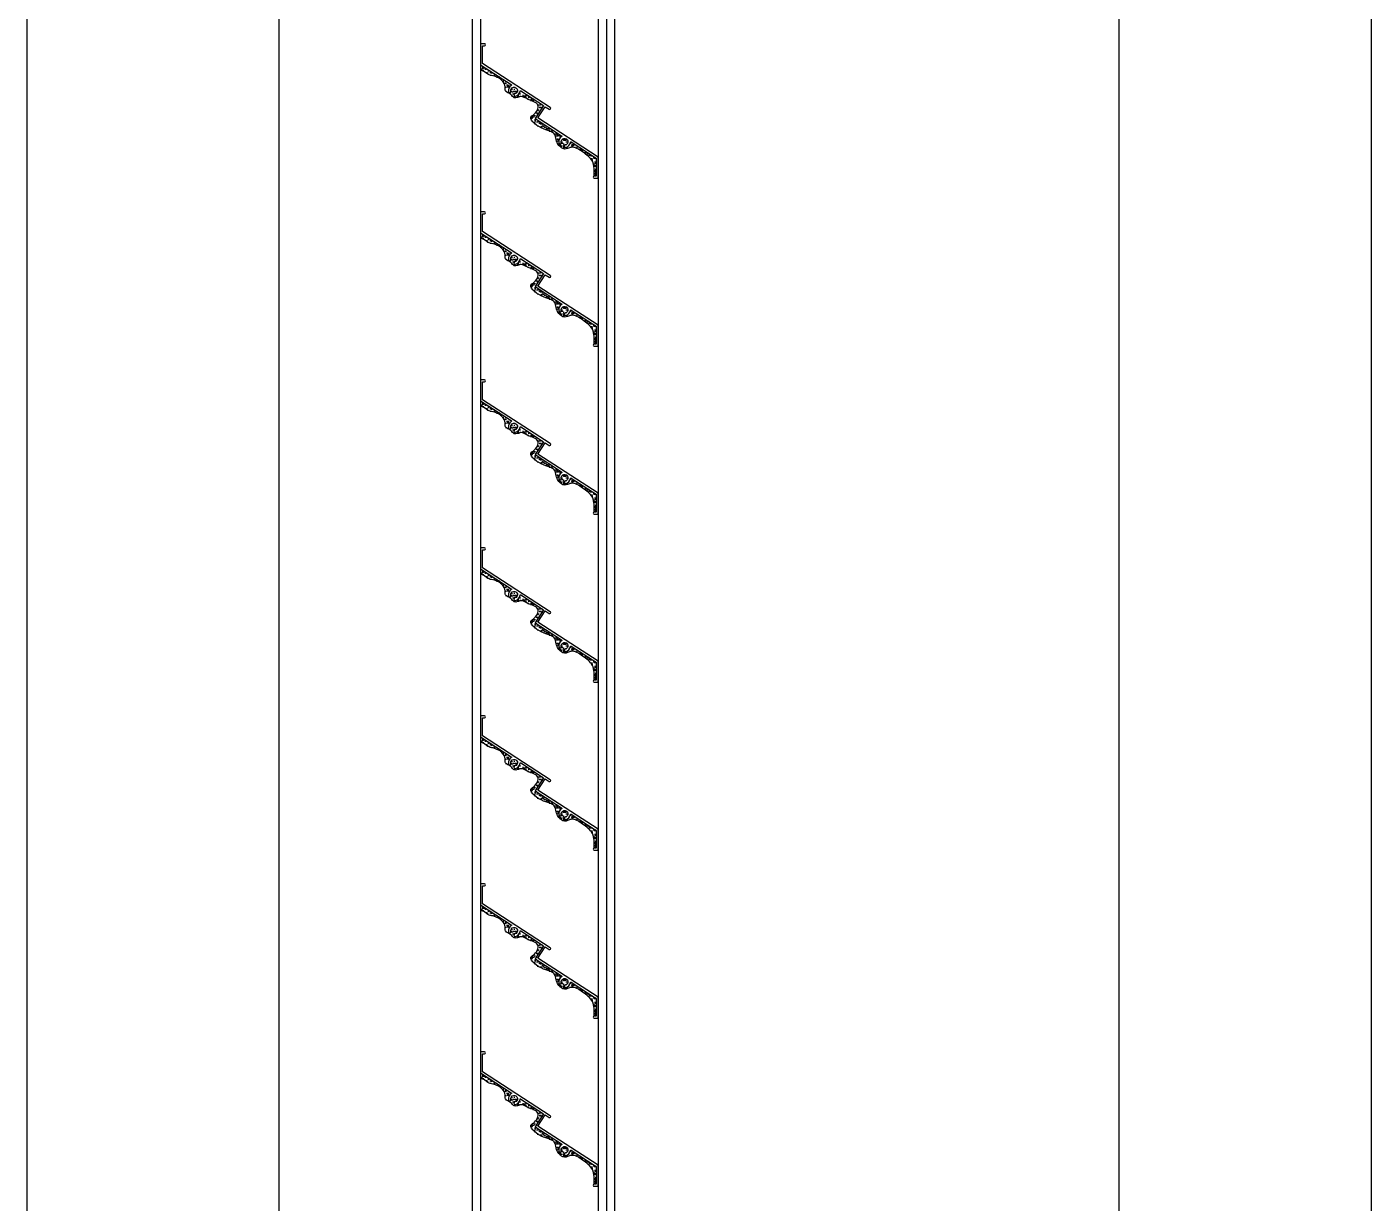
# Model space of a CAD drawing. Header units: millimetres. Extents: x 19868 to 801382, y -4805 to 85279.
# Drawn here: x 369438 to 370238, y 45289 to 45989 of the extents above; entities that cross this region are included whole.
import ezdxf

# ---------------------------------------------------------------- set-up
doc = ezdxf.new("R2010")
doc.units = ezdxf.units.MM
doc.header["$LTSCALE"] = 250
for name, color, linetype in [('A-ELE-4', 4, 'Continuous'), ('A-ELE-8', 8, 'Continuous'), ('A-ETC-8', 8, 'Continuous'), ('INSUL', 8, 'Continuous')]:
    doc.layers.add(name, color=color, linetype=linetype)

# ---------------------------------------------------------------- blocks, each defined once
blk = doc.blocks.new('A$C8466693f')
at = {"layer": 'INSUL'}
h = blk.add_hatch(dxfattribs=at)
h.set_pattern_fill('AR-SAND', color=256, scale=0.05)
h.set_pattern_definition([(37.5, (-44677.3643, 111134.0197), (-0.080001565, 2.447066187), [0, -1.9304, 0, -2.159, 0, -2.06375]), (7.5, (-44677.3643, 111134.0197), (2.24761642, 3.5841255), [0, -1.0414, 0, -1.7399, 0, -0.66675]), (327.5, (-44678.9264, 111134.0197), (3.95496185, 0.007185923), [0, -0.635, 0, -2.286, 0, -2.9845]), (317.5, (-44678.9264, 111134.0197), (3.81778226, 1.11464662), [0, -0.3175, 0, -1.4986, 0, -1.7145])])
edge = h.paths.add_edge_path()
edge.add_arc((188.08, -2744.1), 0.3, 300.42503, 417, ccw=False)
edge.add_arc((190, -2747.37), 3.5, 480.42503, 551.17338)
edge.add_arc((187.3, -2747.91), 0.75, 191.17338, 371.17338)
edge.add_arc((190, -2747.37), 2, -77.17338, 191.17338, ccw=False)
edge.add_arc((190.61, -2750.05), 0.75, 462.82662, 642.82662)
edge.add_arc((190, -2747.37), 3.5, 282.82662, 353.57497)
edge.add_arc((193.78, -2747.8), 0.3, 417, 533.57497, ccw=False)
edge.add_line((193.94, -2747.55), (207.51, -2756.36))
edge.add_line((207.51, -2756.36), (202.49, -2764.07))
edge.add_line((202.49, -2764.07), (218.24, -2774.3))
edge.add_arc((218.08, -2774.55), 0.3, 300.42503, 417, ccw=False)
edge.add_arc((220, -2777.83), 3.5, 480.42503, 551.17338)
edge.add_arc((217.3, -2778.36), 0.75, 191.17338, 371.17338)
edge.add_arc((220, -2777.83), 2, -77.17338, 191.17338, ccw=False)
edge.add_arc((220.61, -2780.51), 0.75, 462.82662, 642.82662)
edge.add_arc((220, -2777.83), 3.5, 282.82662, 353.57497)
edge.add_arc((223.78, -2778.25), 0.3, 417, 533.57497, ccw=False)
edge.add_line((223.94, -2778), (238.8, -2787.65))
edge.add_line((238.8, -2787.65), (238.8, -2798.3))
edge.add_line((238.8, -2798.3), (237.6, -2798.3))
edge.add_spline(control_points=[(237.6, -2798.3), (237.72, -2795.33), (237.98, -2788.91), (230.99, -2784.17), (224.97, -2779.8), (219.86, -2783.19), (216.68, -2780.3), (214.93, -2777.41), (214.58, -2771.4), (206.57, -2771.5), (197.87, -2763.66), (203.13, -2761.08), (206.19, -2754.62), (198.48, -2753.41), (194.39, -2749.96), (190.03, -2752.8), (188.14, -2749), (184.28, -2748.4), (184.84, -2744.43), (182.67, -2740.53), (178.32, -2738.67), (173.82, -2738.05), (171.99, -2735.34), (170.27, -2735.44), (170, -2735.46)], knot_values=[0, 0, 0, 0, 8.903403, 16.972588, 24.386558, 28.464058, 32.376054, 35.250962, 38.890173, 48.28531, 57.322987, 58.527761, 64.920636, 71.793865, 76.258779, 80.217284, 83.010925, 86.979037, 89.314988, 93.488168, 99.635723, 102.710115, 106.902697, 107.715399, 107.715399, 107.715399, 107.715399], degree=3, periodic=0)
edge.add_line((170, -2735.46), (170, -2732))
edge.add_line((170, -2732), (188.24, -2743.84))
h = blk.add_hatch(dxfattribs=at)
h.set_pattern_fill('AR-SAND', color=256, scale=0.05)
h.set_pattern_definition([(37.5, (-44677.3643, 111034.0197), (-0.080001565, 2.447066187), [0, -1.9304, 0, -2.159, 0, -2.06375]), (7.5, (-44677.3643, 111034.0197), (2.24761642, 3.5841255), [0, -1.0414, 0, -1.7399, 0, -0.66675]), (327.5, (-44678.9264, 111034.0197), (3.95496185, 0.007185923), [0, -0.635, 0, -2.286, 0, -2.9845]), (317.5, (-44678.9264, 111034.0197), (3.81778226, 1.11464662), [0, -0.3175, 0, -1.4986, 0, -1.7145])])
edge = h.paths.add_edge_path()
edge.add_arc((188.08, -2844.1), 0.3, 300.42503, 417, ccw=False)
edge.add_arc((190, -2847.37), 3.5, 480.42503, 551.17338)
edge.add_arc((187.3, -2847.91), 0.75, 191.17338, 371.17338)
edge.add_arc((190, -2847.37), 2, -77.17338, 191.17338, ccw=False)
edge.add_arc((190.61, -2850.05), 0.75, 462.82662, 642.82662)
edge.add_arc((190, -2847.37), 3.5, 282.82662, 353.57497)
edge.add_arc((193.78, -2847.8), 0.3, 417, 533.57497, ccw=False)
edge.add_line((193.94, -2847.55), (207.51, -2856.36))
edge.add_line((207.51, -2856.36), (202.49, -2864.07))
edge.add_line((202.49, -2864.07), (218.24, -2874.3))
edge.add_arc((218.08, -2874.55), 0.3, 300.42503, 417, ccw=False)
edge.add_arc((220, -2877.83), 3.5, 480.42503, 551.17338)
edge.add_arc((217.3, -2878.36), 0.75, 191.17338, 371.17338)
edge.add_arc((220, -2877.83), 2, -77.17338, 191.17338, ccw=False)
edge.add_arc((220.61, -2880.51), 0.75, 462.82662, 642.82662)
edge.add_arc((220, -2877.83), 3.5, 282.82662, 353.57497)
edge.add_arc((223.78, -2878.25), 0.3, 417, 533.57497, ccw=False)
edge.add_line((223.94, -2878), (238.8, -2887.65))
edge.add_line((238.8, -2887.65), (238.8, -2898.3))
edge.add_line((238.8, -2898.3), (237.6, -2898.3))
edge.add_spline(control_points=[(237.6, -2898.3), (237.72, -2895.33), (237.98, -2888.91), (230.99, -2884.17), (224.97, -2879.8), (219.86, -2883.19), (216.68, -2880.3), (214.93, -2877.41), (214.58, -2871.4), (206.57, -2871.5), (197.87, -2863.66), (203.13, -2861.08), (206.19, -2854.62), (198.48, -2853.41), (194.39, -2849.96), (190.03, -2852.8), (188.14, -2849), (184.28, -2848.4), (184.84, -2844.43), (182.67, -2840.53), (178.32, -2838.67), (173.82, -2838.05), (171.99, -2835.34), (170.27, -2835.44), (170, -2835.46)], knot_values=[0, 0, 0, 0, 8.903403, 16.972588, 24.386558, 28.464058, 32.376054, 35.250962, 38.890173, 48.28531, 57.322987, 58.527761, 64.920636, 71.793865, 76.258779, 80.217284, 83.010925, 86.979037, 89.314988, 93.488168, 99.635723, 102.710115, 106.902697, 107.715399, 107.715399, 107.715399, 107.715399], degree=3, periodic=0)
edge.add_line((170, -2835.46), (170, -2832))
edge.add_line((170, -2832), (188.24, -2843.84))
h = blk.add_hatch(dxfattribs=at)
h.set_pattern_fill('AR-SAND', color=256, scale=0.05)
h.set_pattern_definition([(37.5, (-44677.3643, 110934.0197), (-0.080001565, 2.447066187), [0, -1.9304, 0, -2.159, 0, -2.06375]), (7.5, (-44677.3643, 110934.0197), (2.24761642, 3.5841255), [0, -1.0414, 0, -1.7399, 0, -0.66675]), (327.5, (-44678.9264, 110934.0197), (3.95496185, 0.007185923), [0, -0.635, 0, -2.286, 0, -2.9845]), (317.5, (-44678.9264, 110934.0197), (3.81778226, 1.11464662), [0, -0.3175, 0, -1.4986, 0, -1.7145])])
edge = h.paths.add_edge_path()
edge.add_arc((188.08, -2944.1), 0.3, 300.42503, 417, ccw=False)
edge.add_arc((190, -2947.37), 3.5, 480.42503, 551.17338)
edge.add_arc((187.3, -2947.91), 0.75, 191.17338, 371.17338)
edge.add_arc((190, -2947.37), 2, -77.17338, 191.17338, ccw=False)
edge.add_arc((190.61, -2950.05), 0.75, 462.82662, 642.82662)
edge.add_arc((190, -2947.37), 3.5, 282.82662, 353.57497)
edge.add_arc((193.78, -2947.8), 0.3, 417, 533.57497, ccw=False)
edge.add_line((193.94, -2947.55), (207.51, -2956.36))
edge.add_line((207.51, -2956.36), (202.49, -2964.07))
edge.add_line((202.49, -2964.07), (218.24, -2974.3))
edge.add_arc((218.08, -2974.55), 0.3, 300.42503, 417, ccw=False)
edge.add_arc((220, -2977.83), 3.5, 480.42503, 551.17338)
edge.add_arc((217.3, -2978.36), 0.75, 191.17338, 371.17338)
edge.add_arc((220, -2977.83), 2, -77.17338, 191.17338, ccw=False)
edge.add_arc((220.61, -2980.51), 0.75, 462.82662, 642.82662)
edge.add_arc((220, -2977.83), 3.5, 282.82662, 353.57497)
edge.add_arc((223.78, -2978.25), 0.3, 417, 533.57497, ccw=False)
edge.add_line((223.94, -2978), (238.8, -2987.65))
edge.add_line((238.8, -2987.65), (238.8, -2998.3))
edge.add_line((238.8, -2998.3), (237.6, -2998.3))
edge.add_spline(control_points=[(237.6, -2998.3), (237.72, -2995.33), (237.98, -2988.91), (230.99, -2984.17), (224.97, -2979.8), (219.86, -2983.19), (216.68, -2980.3), (214.93, -2977.41), (214.58, -2971.4), (206.57, -2971.5), (197.87, -2963.66), (203.13, -2961.08), (206.19, -2954.62), (198.48, -2953.41), (194.39, -2949.96), (190.03, -2952.8), (188.14, -2949), (184.28, -2948.4), (184.84, -2944.43), (182.67, -2940.53), (178.32, -2938.67), (173.82, -2938.05), (171.99, -2935.34), (170.27, -2935.44), (170, -2935.46)], knot_values=[0, 0, 0, 0, 8.903403, 16.972588, 24.386558, 28.464058, 32.376054, 35.250962, 38.890173, 48.28531, 57.322987, 58.527761, 64.920636, 71.793865, 76.258779, 80.217284, 83.010925, 86.979037, 89.314988, 93.488168, 99.635723, 102.710115, 106.902697, 107.715399, 107.715399, 107.715399, 107.715399], degree=3, periodic=0)
edge.add_line((170, -2935.46), (170, -2932))
edge.add_line((170, -2932), (188.24, -2943.84))
h = blk.add_hatch(dxfattribs=at)
h.set_pattern_fill('AR-SAND', color=256, scale=0.05)
h.set_pattern_definition([(37.5, (-44677.3643, 110834.0197), (-0.080001565, 2.447066187), [0, -1.9304, 0, -2.159, 0, -2.06375]), (7.5, (-44677.3643, 110834.0197), (2.24761642, 3.5841255), [0, -1.0414, 0, -1.7399, 0, -0.66675]), (327.5, (-44678.9264, 110834.0197), (3.95496185, 0.007185923), [0, -0.635, 0, -2.286, 0, -2.9845]), (317.5, (-44678.9264, 110834.0197), (3.81778226, 1.11464662), [0, -0.3175, 0, -1.4986, 0, -1.7145])])
edge = h.paths.add_edge_path()
edge.add_arc((188.08, -3044.1), 0.3, 300.42503, 417, ccw=False)
edge.add_arc((190, -3047.37), 3.5, 480.42503, 551.17338)
edge.add_arc((187.3, -3047.91), 0.75, 191.17338, 371.17338)
edge.add_arc((190, -3047.37), 2, -77.17338, 191.17338, ccw=False)
edge.add_arc((190.61, -3050.05), 0.75, 462.82662, 642.82662)
edge.add_arc((190, -3047.37), 3.5, 282.82662, 353.57497)
edge.add_arc((193.78, -3047.8), 0.3, 417, 533.57497, ccw=False)
edge.add_line((193.94, -3047.55), (207.51, -3056.36))
edge.add_line((207.51, -3056.36), (202.49, -3064.07))
edge.add_line((202.49, -3064.07), (218.24, -3074.3))
edge.add_arc((218.08, -3074.55), 0.3, 300.42503, 417, ccw=False)
edge.add_arc((220, -3077.83), 3.5, 480.42503, 551.17338)
edge.add_arc((217.3, -3078.36), 0.75, 191.17338, 371.17338)
edge.add_arc((220, -3077.83), 2, -77.17338, 191.17338, ccw=False)
edge.add_arc((220.61, -3080.51), 0.75, 462.82662, 642.82662)
edge.add_arc((220, -3077.83), 3.5, 282.82662, 353.57497)
edge.add_arc((223.78, -3078.25), 0.3, 417, 533.57497, ccw=False)
edge.add_line((223.94, -3078), (238.8, -3087.65))
edge.add_line((238.8, -3087.65), (238.8, -3098.3))
edge.add_line((238.8, -3098.3), (237.6, -3098.3))
edge.add_spline(control_points=[(237.6, -3098.3), (237.72, -3095.33), (237.98, -3088.91), (230.99, -3084.17), (224.97, -3079.8), (219.86, -3083.19), (216.68, -3080.3), (214.93, -3077.41), (214.58, -3071.4), (206.57, -3071.5), (197.87, -3063.66), (203.13, -3061.08), (206.19, -3054.62), (198.48, -3053.41), (194.39, -3049.96), (190.03, -3052.8), (188.14, -3049), (184.28, -3048.4), (184.84, -3044.43), (182.67, -3040.53), (178.32, -3038.67), (173.82, -3038.05), (171.99, -3035.34), (170.27, -3035.44), (170, -3035.46)], knot_values=[0, 0, 0, 0, 8.903403, 16.972588, 24.386558, 28.464058, 32.376054, 35.250962, 38.890173, 48.28531, 57.322987, 58.527761, 64.920636, 71.793865, 76.258779, 80.217284, 83.010925, 86.979037, 89.314988, 93.488168, 99.635723, 102.710115, 106.902697, 107.715399, 107.715399, 107.715399, 107.715399], degree=3, periodic=0)
edge.add_line((170, -3035.46), (170, -3032))
edge.add_line((170, -3032), (188.24, -3043.84))
h = blk.add_hatch(dxfattribs=at)
h.set_pattern_fill('AR-SAND', color=256, scale=0.05)
h.set_pattern_definition([(37.5, (-44677.3643, 110734.0197), (-0.080001565, 2.447066187), [0, -1.9304, 0, -2.159, 0, -2.06375]), (7.5, (-44677.3643, 110734.0197), (2.24761642, 3.5841255), [0, -1.0414, 0, -1.7399, 0, -0.66675]), (327.5, (-44678.9264, 110734.0197), (3.95496185, 0.007185923), [0, -0.635, 0, -2.286, 0, -2.9845]), (317.5, (-44678.9264, 110734.0197), (3.81778226, 1.11464662), [0, -0.3175, 0, -1.4986, 0, -1.7145])])
edge = h.paths.add_edge_path()
edge.add_arc((188.08, -3144.1), 0.3, 300.42503, 417, ccw=False)
edge.add_arc((190, -3147.37), 3.5, 480.42503, 551.17338)
edge.add_arc((187.3, -3147.91), 0.75, 191.17338, 371.17338)
edge.add_arc((190, -3147.37), 2, -77.17338, 191.17338, ccw=False)
edge.add_arc((190.61, -3150.05), 0.75, 462.82662, 642.82662)
edge.add_arc((190, -3147.37), 3.5, 282.82662, 353.57497)
edge.add_arc((193.78, -3147.8), 0.3, 417, 533.57497, ccw=False)
edge.add_line((193.94, -3147.55), (207.51, -3156.36))
edge.add_line((207.51, -3156.36), (202.49, -3164.07))
edge.add_line((202.49, -3164.07), (218.24, -3174.3))
edge.add_arc((218.08, -3174.55), 0.3, 300.42503, 417, ccw=False)
edge.add_arc((220, -3177.83), 3.5, 480.42503, 551.17338)
edge.add_arc((217.3, -3178.36), 0.75, 191.17338, 371.17338)
edge.add_arc((220, -3177.83), 2, -77.17338, 191.17338, ccw=False)
edge.add_arc((220.61, -3180.51), 0.75, 462.82662, 642.82662)
edge.add_arc((220, -3177.83), 3.5, 282.82662, 353.57497)
edge.add_arc((223.78, -3178.25), 0.3, 417, 533.57497, ccw=False)
edge.add_line((223.94, -3178), (238.8, -3187.65))
edge.add_line((238.8, -3187.65), (238.8, -3198.3))
edge.add_line((238.8, -3198.3), (237.6, -3198.3))
edge.add_spline(control_points=[(237.6, -3198.3), (237.72, -3195.33), (237.98, -3188.91), (230.99, -3184.17), (224.97, -3179.8), (219.86, -3183.19), (216.68, -3180.3), (214.93, -3177.41), (214.58, -3171.4), (206.57, -3171.5), (197.87, -3163.66), (203.13, -3161.08), (206.19, -3154.62), (198.48, -3153.41), (194.39, -3149.96), (190.03, -3152.8), (188.14, -3149), (184.28, -3148.4), (184.84, -3144.43), (182.67, -3140.53), (178.32, -3138.67), (173.82, -3138.05), (171.99, -3135.34), (170.27, -3135.44), (170, -3135.46)], knot_values=[0, 0, 0, 0, 8.903403, 16.972588, 24.386558, 28.464058, 32.376054, 35.250962, 38.890173, 48.28531, 57.322987, 58.527761, 64.920636, 71.793865, 76.258779, 80.217284, 83.010925, 86.979037, 89.314988, 93.488168, 99.635723, 102.710115, 106.902697, 107.715399, 107.715399, 107.715399, 107.715399], degree=3, periodic=0)
edge.add_line((170, -3135.46), (170, -3132))
edge.add_line((170, -3132), (188.24, -3143.84))
h = blk.add_hatch(dxfattribs=at)
h.set_pattern_fill('AR-SAND', color=256, scale=0.05)
h.set_pattern_definition([(37.5, (-44677.3643, 110634.0197), (-0.080001565, 2.447066187), [0, -1.9304, 0, -2.159, 0, -2.06375]), (7.5, (-44677.3643, 110634.0197), (2.24761642, 3.5841255), [0, -1.0414, 0, -1.7399, 0, -0.66675]), (327.5, (-44678.9264, 110634.0197), (3.95496185, 0.007185923), [0, -0.635, 0, -2.286, 0, -2.9845]), (317.5, (-44678.9264, 110634.0197), (3.81778226, 1.11464662), [0, -0.3175, 0, -1.4986, 0, -1.7145])])
edge = h.paths.add_edge_path()
edge.add_arc((188.08, -3244.1), 0.3, 300.42503, 417, ccw=False)
edge.add_arc((190, -3247.37), 3.5, 480.42503, 551.17338)
edge.add_arc((187.3, -3247.91), 0.75, 191.17338, 371.17338)
edge.add_arc((190, -3247.37), 2, -77.17338, 191.17338, ccw=False)
edge.add_arc((190.61, -3250.05), 0.75, 462.82662, 642.82662)
edge.add_arc((190, -3247.37), 3.5, 282.82662, 353.57497)
edge.add_arc((193.78, -3247.8), 0.3, 417, 533.57497, ccw=False)
edge.add_line((193.94, -3247.55), (207.51, -3256.36))
edge.add_line((207.51, -3256.36), (202.49, -3264.07))
edge.add_line((202.49, -3264.07), (218.24, -3274.3))
edge.add_arc((218.08, -3274.55), 0.3, 300.42503, 417, ccw=False)
edge.add_arc((220, -3277.83), 3.5, 480.42503, 551.17338)
edge.add_arc((217.3, -3278.36), 0.75, 191.17338, 371.17338)
edge.add_arc((220, -3277.83), 2, -77.17338, 191.17338, ccw=False)
edge.add_arc((220.61, -3280.51), 0.75, 462.82662, 642.82662)
edge.add_arc((220, -3277.83), 3.5, 282.82662, 353.57497)
edge.add_arc((223.78, -3278.25), 0.3, 417, 533.57497, ccw=False)
edge.add_line((223.94, -3278), (238.8, -3287.65))
edge.add_line((238.8, -3287.65), (238.8, -3298.3))
edge.add_line((238.8, -3298.3), (237.6, -3298.3))
edge.add_spline(control_points=[(237.6, -3298.3), (237.72, -3295.33), (237.98, -3288.91), (230.99, -3284.17), (224.97, -3279.8), (219.86, -3283.19), (216.68, -3280.3), (214.93, -3277.41), (214.58, -3271.4), (206.57, -3271.5), (197.87, -3263.66), (203.13, -3261.08), (206.19, -3254.62), (198.48, -3253.41), (194.39, -3249.96), (190.03, -3252.8), (188.14, -3249), (184.28, -3248.4), (184.84, -3244.43), (182.67, -3240.53), (178.32, -3238.67), (173.82, -3238.05), (171.99, -3235.34), (170.27, -3235.44), (170, -3235.46)], knot_values=[0, 0, 0, 0, 8.903403, 16.972588, 24.386558, 28.464058, 32.376054, 35.250962, 38.890173, 48.28531, 57.322987, 58.527761, 64.920636, 71.793865, 76.258779, 80.217284, 83.010925, 86.979037, 89.314988, 93.488168, 99.635723, 102.710115, 106.902697, 107.715399, 107.715399, 107.715399, 107.715399], degree=3, periodic=0)
edge.add_line((170, -3235.46), (170, -3232))
edge.add_line((170, -3232), (188.24, -3243.84))
h = blk.add_hatch(dxfattribs=at)
h.set_pattern_fill('AR-SAND', color=256, scale=0.05)
h.set_pattern_definition([(37.5, (-44677.3643, 110534.0197), (-0.080001565, 2.447066187), [0, -1.9304, 0, -2.159, 0, -2.06375]), (7.5, (-44677.3643, 110534.0197), (2.24761642, 3.5841255), [0, -1.0414, 0, -1.7399, 0, -0.66675]), (327.5, (-44678.9264, 110534.0197), (3.95496185, 0.007185923), [0, -0.635, 0, -2.286, 0, -2.9845]), (317.5, (-44678.9264, 110534.0197), (3.81778226, 1.11464662), [0, -0.3175, 0, -1.4986, 0, -1.7145])])
edge = h.paths.add_edge_path()
edge.add_arc((188.08, -3344.1), 0.3, 300.42503, 417, ccw=False)
edge.add_arc((190, -3347.37), 3.5, 480.42503, 551.17338)
edge.add_arc((187.3, -3347.91), 0.75, 191.17338, 371.17338)
edge.add_arc((190, -3347.37), 2, -77.17338, 191.17338, ccw=False)
edge.add_arc((190.61, -3350.05), 0.75, 462.82662, 642.82662)
edge.add_arc((190, -3347.37), 3.5, 282.82662, 353.57497)
edge.add_arc((193.78, -3347.8), 0.3, 417, 533.57497, ccw=False)
edge.add_line((193.94, -3347.55), (207.51, -3356.36))
edge.add_line((207.51, -3356.36), (202.49, -3364.07))
edge.add_line((202.49, -3364.07), (218.24, -3374.3))
edge.add_arc((218.08, -3374.55), 0.3, 300.42503, 417, ccw=False)
edge.add_arc((220, -3377.83), 3.5, 480.42503, 551.17338)
edge.add_arc((217.3, -3378.36), 0.75, 191.17338, 371.17338)
edge.add_arc((220, -3377.83), 2, -77.17338, 191.17338, ccw=False)
edge.add_arc((220.61, -3380.51), 0.75, 462.82662, 642.82662)
edge.add_arc((220, -3377.83), 3.5, 282.82662, 353.57497)
edge.add_arc((223.78, -3378.25), 0.3, 417, 533.57497, ccw=False)
edge.add_line((223.94, -3378), (238.8, -3387.65))
edge.add_line((238.8, -3387.65), (238.8, -3398.3))
edge.add_line((238.8, -3398.3), (237.6, -3398.3))
edge.add_spline(control_points=[(237.6, -3398.3), (237.72, -3395.33), (237.98, -3388.91), (230.99, -3384.17), (224.97, -3379.8), (219.86, -3383.19), (216.68, -3380.3), (214.93, -3377.41), (214.58, -3371.4), (206.57, -3371.5), (197.87, -3363.66), (203.13, -3361.08), (206.19, -3354.62), (198.48, -3353.41), (194.39, -3349.96), (190.03, -3352.8), (188.14, -3349), (184.28, -3348.4), (184.84, -3344.43), (182.67, -3340.53), (178.32, -3338.67), (173.82, -3338.05), (171.99, -3335.34), (170.27, -3335.44), (170, -3335.46)], knot_values=[0, 0, 0, 0, 8.903403, 16.972588, 24.386558, 28.464058, 32.376054, 35.250962, 38.890173, 48.28531, 57.322987, 58.527761, 64.920636, 71.793865, 76.258779, 80.217284, 83.010925, 86.979037, 89.314988, 93.488168, 99.635723, 102.710115, 106.902697, 107.715399, 107.715399, 107.715399, 107.715399], degree=3, periodic=0)
edge.add_line((170, -3335.46), (170, -3332))
edge.add_line((170, -3332), (188.24, -3343.84))
for p, q in [((50, -80), (50, -3926.45)), ((250, -4160), (250, -80)), ((165, -100.2), (165, -4160)), ((170, -99.75), (170, -4160)), ((240, -100.26), (240, -4140.25)), ((245, -100.2), (245, -4160))]:
    blk.add_line(p, q, dxfattribs=at)
at = {"layer": 'INSUL', "elevation": 0}
for points in [[(172.4, -2720.7, 1), (172.4, -2719.5), (170.3, -2719.5, 0.414214), (170, -2719.8), (170, -2732), (188.24, -2743.84, -0.557593), (188.23, -2744.35, 0.318892), (186.57, -2748.05, 1), (188.04, -2747.76, -2.365798), (190.44, -2749.32, 1), (190.78, -2750.79, 0.318892), (193.48, -2747.76, -0.557593), (193.94, -2747.55), (207.51, -2756.36), (202.49, -2764.07), (218.24, -2774.3, -0.557593), (218.23, -2774.81, 0.318892), (216.57, -2778.51, 1), (218.04, -2778.21, -2.365798), (220.44, -2779.78, 1), (220.78, -2781.24, 0.318892), (223.48, -2778.22, -0.557593), (223.94, -2778), (238.8, -2787.65), (238.8, -2798.3), (237.6, -2798.3, 1), (237.6, -2799.5), (239.7, -2799.5, 0.414214), (240, -2799.2), (240, -2787), (204.15, -2763.72), (208.51, -2757.01), (210.86, -2758.53, 1), (211.51, -2757.53), (171.2, -2731.35), (171.2, -2720.7)], [(172.4, -2820.7, 1), (172.4, -2819.5), (170.3, -2819.5, 0.414214), (170, -2819.8), (170, -2832), (188.24, -2843.84, -0.557593), (188.23, -2844.35, 0.318892), (186.57, -2848.05, 1), (188.04, -2847.76, -2.365798), (190.44, -2849.32, 1), (190.78, -2850.79, 0.318892), (193.48, -2847.76, -0.557593), (193.94, -2847.55), (207.51, -2856.36), (202.49, -2864.07), (218.24, -2874.3, -0.557593), (218.23, -2874.81, 0.318892), (216.57, -2878.51, 1), (218.04, -2878.21, -2.365798), (220.44, -2879.78, 1), (220.78, -2881.24, 0.318892), (223.48, -2878.22, -0.557593), (223.94, -2878), (238.8, -2887.65), (238.8, -2898.3), (237.6, -2898.3, 1), (237.6, -2899.5), (239.7, -2899.5, 0.414214), (240, -2899.2), (240, -2887), (204.15, -2863.72), (208.51, -2857.01), (210.86, -2858.53, 1), (211.51, -2857.53), (171.2, -2831.35), (171.2, -2820.7)], [(172.4, -2920.7, 1), (172.4, -2919.5), (170.3, -2919.5, 0.414214), (170, -2919.8), (170, -2932), (188.24, -2943.84, -0.557593), (188.23, -2944.35, 0.318892), (186.57, -2948.05, 1), (188.04, -2947.76, -2.365798), (190.44, -2949.32, 1), (190.78, -2950.79, 0.318892), (193.48, -2947.76, -0.557593), (193.94, -2947.55), (207.51, -2956.36), (202.49, -2964.07), (218.24, -2974.3, -0.557593), (218.23, -2974.81, 0.318892), (216.57, -2978.51, 1), (218.04, -2978.21, -2.365798), (220.44, -2979.78, 1), (220.78, -2981.24, 0.318892), (223.48, -2978.22, -0.557593), (223.94, -2978), (238.8, -2987.65), (238.8, -2998.3), (237.6, -2998.3, 1), (237.6, -2999.5), (239.7, -2999.5, 0.414214), (240, -2999.2), (240, -2987), (204.15, -2963.72), (208.51, -2957.01), (210.86, -2958.53, 1), (211.51, -2957.53), (171.2, -2931.35), (171.2, -2920.7)], [(172.4, -3020.7, 1), (172.4, -3019.5), (170.3, -3019.5, 0.414214), (170, -3019.8), (170, -3032), (188.24, -3043.84, -0.557593), (188.23, -3044.35, 0.318892), (186.57, -3048.05, 1), (188.04, -3047.76, -2.365798), (190.44, -3049.32, 1), (190.78, -3050.79, 0.318892), (193.48, -3047.76, -0.557593), (193.94, -3047.55), (207.51, -3056.36), (202.49, -3064.07), (218.24, -3074.3, -0.557593), (218.23, -3074.81, 0.318892), (216.57, -3078.51, 1), (218.04, -3078.21, -2.365798), (220.44, -3079.78, 1), (220.78, -3081.24, 0.318892), (223.48, -3078.22, -0.557593), (223.94, -3078), (238.8, -3087.65), (238.8, -3098.3), (237.6, -3098.3, 1), (237.6, -3099.5), (239.7, -3099.5, 0.414214), (240, -3099.2), (240, -3087), (204.15, -3063.72), (208.51, -3057.01), (210.86, -3058.53, 1), (211.51, -3057.53), (171.2, -3031.35), (171.2, -3020.7)], [(172.4, -3120.7, 1), (172.4, -3119.5), (170.3, -3119.5, 0.414214), (170, -3119.8), (170, -3132), (188.24, -3143.84, -0.557593), (188.23, -3144.35, 0.318892), (186.57, -3148.05, 1), (188.04, -3147.76, -2.365798), (190.44, -3149.32, 1), (190.78, -3150.79, 0.318892), (193.48, -3147.76, -0.557593), (193.94, -3147.55), (207.51, -3156.36), (202.49, -3164.07), (218.24, -3174.3, -0.557593), (218.23, -3174.81, 0.318892), (216.57, -3178.51, 1), (218.04, -3178.21, -2.365798), (220.44, -3179.78, 1), (220.78, -3181.24, 0.318892), (223.48, -3178.22, -0.557593), (223.94, -3178), (238.8, -3187.65), (238.8, -3198.3), (237.6, -3198.3, 1), (237.6, -3199.5), (239.7, -3199.5, 0.414214), (240, -3199.2), (240, -3187), (204.15, -3163.72), (208.51, -3157.01), (210.86, -3158.53, 1), (211.51, -3157.53), (171.2, -3131.35), (171.2, -3120.7)], [(172.4, -3220.7, 1), (172.4, -3219.5), (170.3, -3219.5, 0.414214), (170, -3219.8), (170, -3232), (188.24, -3243.84, -0.557593), (188.23, -3244.35, 0.318892), (186.57, -3248.05, 1), (188.04, -3247.76, -2.365798), (190.44, -3249.32, 1), (190.78, -3250.79, 0.318892), (193.48, -3247.76, -0.557593), (193.94, -3247.55), (207.51, -3256.36), (202.49, -3264.07), (218.24, -3274.3, -0.557593), (218.23, -3274.81, 0.318892), (216.57, -3278.51, 1), (218.04, -3278.21, -2.365798), (220.44, -3279.78, 1), (220.78, -3281.24, 0.318892), (223.48, -3278.22, -0.557593), (223.94, -3278), (238.8, -3287.65), (238.8, -3298.3), (237.6, -3298.3, 1), (237.6, -3299.5), (239.7, -3299.5, 0.414214), (240, -3299.2), (240, -3287), (204.15, -3263.72), (208.51, -3257.01), (210.86, -3258.53, 1), (211.51, -3257.53), (171.2, -3231.35), (171.2, -3220.7)], [(172.4, -3320.7, 1), (172.4, -3319.5), (170.3, -3319.5, 0.414214), (170, -3319.8), (170, -3332), (188.24, -3343.84, -0.557593), (188.23, -3344.35, 0.318892), (186.57, -3348.05, 1), (188.04, -3347.76, -2.365798), (190.44, -3349.32, 1), (190.78, -3350.79, 0.318892), (193.48, -3347.76, -0.557593), (193.94, -3347.55), (207.51, -3356.36), (202.49, -3364.07), (218.24, -3374.3, -0.557593), (218.23, -3374.81, 0.318892), (216.57, -3378.51, 1), (218.04, -3378.21, -2.365798), (220.44, -3379.78, 1), (220.78, -3381.24, 0.318892), (223.48, -3378.22, -0.557593), (223.94, -3378), (238.8, -3387.65), (238.8, -3398.3), (237.6, -3398.3, 1), (237.6, -3399.5), (239.7, -3399.5, 0.414214), (240, -3399.2), (240, -3387), (204.15, -3363.72), (208.51, -3357.01), (210.86, -3358.53, 1), (211.51, -3357.53), (171.2, -3331.35), (171.2, -3320.7)]]:
    blk.add_lwpolyline(points, format="xyb", close=True, dxfattribs=at)
at = {"layer": 'INSUL', "start_tangent": (0.040343, 0.999186), "end_tangent": (-0.998408, -0.056397)}
for points in [[(237.6, -2798.3), (236.58, -2789.46), (230.71, -2783.92), (223.83, -2781.17), (219.88, -2782.21), (216.66, -2780), (215.24, -2777.5), (214.36, -2773.97), (206.06, -2769.57), (200.45, -2762.48), (201.47, -2761.83), (204.1, -2756), (198.13, -2752.59), (193.97, -2750.98), (190.07, -2751.69), (188.06, -2749.75), (184.78, -2747.51), (184.55, -2745.19), (182.75, -2741.42), (177.28, -2738.62), (174.34, -2737.73), (170.81, -2735.46), (170, -2735.46)], [(237.6, -2898.3), (236.58, -2889.46), (230.71, -2883.92), (223.83, -2881.17), (219.88, -2882.21), (216.66, -2880), (215.24, -2877.5), (214.36, -2873.97), (206.06, -2869.57), (200.45, -2862.48), (201.47, -2861.83), (204.1, -2856), (198.13, -2852.59), (193.97, -2850.98), (190.07, -2851.69), (188.06, -2849.75), (184.78, -2847.51), (184.55, -2845.19), (182.75, -2841.42), (177.28, -2838.62), (174.34, -2837.73), (170.81, -2835.46), (170, -2835.46)], [(237.6, -2998.3), (236.58, -2989.46), (230.71, -2983.92), (223.83, -2981.17), (219.88, -2982.21), (216.66, -2980), (215.24, -2977.5), (214.36, -2973.97), (206.06, -2969.57), (200.45, -2962.48), (201.47, -2961.83), (204.1, -2956), (198.13, -2952.59), (193.97, -2950.98), (190.07, -2951.69), (188.06, -2949.75), (184.78, -2947.51), (184.55, -2945.19), (182.75, -2941.42), (177.28, -2938.62), (174.34, -2937.73), (170.81, -2935.46), (170, -2935.46)], [(237.6, -3098.3), (236.58, -3089.46), (230.71, -3083.92), (223.83, -3081.17), (219.88, -3082.21), (216.66, -3080), (215.24, -3077.5), (214.36, -3073.97), (206.06, -3069.57), (200.45, -3062.48), (201.47, -3061.83), (204.1, -3056), (198.13, -3052.59), (193.97, -3050.98), (190.07, -3051.69), (188.06, -3049.75), (184.78, -3047.51), (184.55, -3045.19), (182.75, -3041.42), (177.28, -3038.62), (174.34, -3037.73), (170.81, -3035.46), (170, -3035.46)], [(237.6, -3198.3), (236.58, -3189.46), (230.71, -3183.92), (223.83, -3181.17), (219.88, -3182.21), (216.66, -3180), (215.24, -3177.5), (214.36, -3173.97), (206.06, -3169.57), (200.45, -3162.48), (201.47, -3161.83), (204.1, -3156), (198.13, -3152.59), (193.97, -3150.98), (190.07, -3151.69), (188.06, -3149.75), (184.78, -3147.51), (184.55, -3145.19), (182.75, -3141.42), (177.28, -3138.62), (174.34, -3137.73), (170.81, -3135.46), (170, -3135.46)], [(237.6, -3298.3), (236.58, -3289.46), (230.71, -3283.92), (223.83, -3281.17), (219.88, -3282.21), (216.66, -3280), (215.24, -3277.5), (214.36, -3273.97), (206.06, -3269.57), (200.45, -3262.48), (201.47, -3261.83), (204.1, -3256), (198.13, -3252.59), (193.97, -3250.98), (190.07, -3251.69), (188.06, -3249.75), (184.78, -3247.51), (184.55, -3245.19), (182.75, -3241.42), (177.28, -3238.62), (174.34, -3237.73), (170.81, -3235.46), (170, -3235.46)], [(237.6, -3398.3), (236.58, -3389.46), (230.71, -3383.92), (223.83, -3381.17), (219.88, -3382.21), (216.66, -3380), (215.24, -3377.5), (214.36, -3373.97), (206.06, -3369.57), (200.45, -3362.48), (201.47, -3361.83), (204.1, -3356), (198.13, -3352.59), (193.97, -3350.98), (190.07, -3351.69), (188.06, -3349.75), (184.78, -3347.51), (184.55, -3345.19), (182.75, -3341.42), (177.28, -3338.62), (174.34, -3337.73), (170.81, -3335.46), (170, -3335.46)]]:
    blk.add_spline(points, degree=3, dxfattribs=at)

msp = doc.modelspace()

# ---------------------------------------------------------------- linework, layer by layer
at = {"layer": 'A-ELE-4'}
msp.add_lwpolyline([(370088.21, 51108.93), (370238.21, 51108.93), (370238.21, 43688.93), (370088.21, 43688.93)], close=True, dxfattribs=at)
at = {"layer": 'A-ELE-8'}
msp.add_line((369438.21, 48698.93, 0), (369438.21, 44458.86, 0), dxfattribs=at)

# ---------------------------------------------------------------- block references
at = {"layer": 'A-ETC-8'}
msp.add_blockref('A$C8466693f', (369538.21, 48698.93), dxfattribs=at)

doc.saveas('drawing.dxf')
